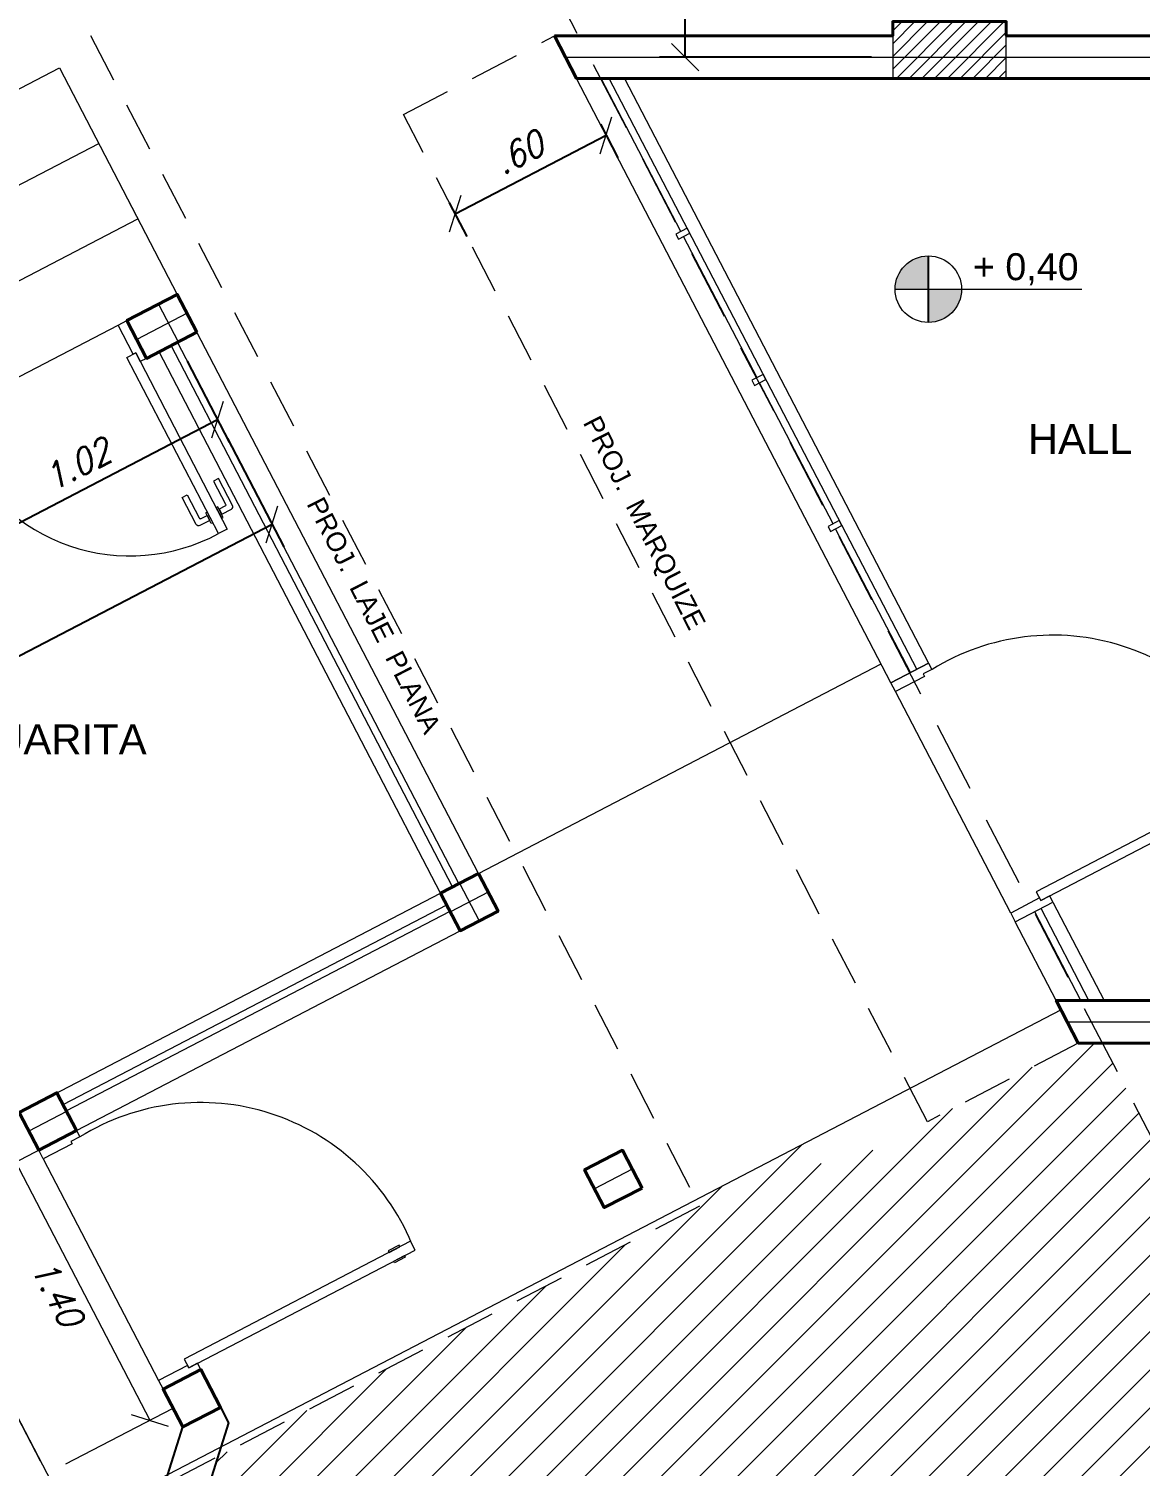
# Model space of a CAD drawing. Header units: millimetres. Extents: x 1865 to 2133, y 1062 to 1142.
# Drawn here: x 1913.18 to 1917.09, y 1075.56 to 1080.63 of the extents above; entities that cross this region are included whole.
import ezdxf

# ---------------------------------------------------------------- set-up
doc = ezdxf.new("R2010")
doc.units = ezdxf.units.MM
doc.header["$PDMODE"] = 35
doc.linetypes.add('HIDDEN', pattern=[0.375, 0.25, -0.125])
for name, color, linetype, lineweight in [('Cota', 7, 'Continuous', 9), ('Eixo', 1, 'Continuous', 9), ('ESQ_INTER', 250, 'Continuous', 9), ('ESQUADRIAS', 250, 'Continuous', 9), ('PILAR', 7, 'Continuous', 5), ('Plarga', 7, 'Continuous', 40), ('texto', 7, 'Continuous', 13)]:
    doc.layers.add(name, color=color, linetype=linetype, lineweight=lineweight)
doc.styles.add('arial', font='arial.ttf')
doc.styles.add('romans15', font='romans.shx', dxfattribs={"width": 0.9, "oblique": 15})
doc.dimstyles.new('COTA_50', dxfattribs={"dimscale": 0.5, "dimtxt": 0.181, "dimasz": 0.193, "dimexe": 0.18, "dimexo": 0.15, "dimgap": 0.085, "dimtad": 1, "dimzin": 4, "dimdsep": 46, "dimtxsty": 'romans15', "dimblk1": 'OBLIQUE', "dimblk2": 'OBLIQUE', "dimsah": 1, "dimcen": 0.09, "dimclrd": 256, "dimclre": 256, "dimclrt": 256, "dimadec": 0, "dimazin": 0, "dimtfac": 1, "dimtmove": 2, "dimatfit": 3, "dimldrblk": 'NONE', "dimfxl": 1, "dimtolj": 1, "dimtzin": 1, "dimarcsym": 0})

# ---------------------------------------------------------------- blocks, each defined once
blk = doc.blocks.new('_OBLIQUE')
at = {"color": 0, "linetype": 'ByBlock'}
blk.add_line((-0.5, -0.5), (0.5, 0.5), dxfattribs=at)
blk = doc.blocks.new('*D161')
at = {"layer": 'Cota', "lineweight": -2, "transparency": 16777216}
for p, q in [((1915.2745, 1081.8293), (1915.5801, 1081.8293)), ((1915.4901, 1080.5293), (1915.4901, 1081.8293)), ((1916.1473, 1080.5293), (1915.4001, 1080.5293))]:
    blk.add_line(p, q, dxfattribs=at)
at = {"layer": 'Defpoints', "color": 0, "transparency": 16777216}
for p in [(1915.1995, 1081.8293), (1915.4901, 1081.8293), (1916.2223, 1080.5293)]:
    blk.add_point(p, dxfattribs=at)
at = {"layer": 'Cota', "lineweight": -2, "transparency": 16777216, "xscale": 0.0965, "yscale": 0.0965, "zscale": 0.0965}
for p, rotation in [((1915.4901, 1081.8293), 90), ((1915.4901, 1080.5293), 270)]:
    blk.add_blockref('_OBLIQUE', p, dxfattribs=dict(at, rotation=rotation))
at = {"layer": 'Cota', "transparency": 16777216, "insert": (1915.4024, 1081.1793), "char_height": 0.0905, "attachment_point": 5, "rotation": 90, "style": 'romans15'}
blk.add_mtext('\\A1;1.30', dxfattribs=at)
blk = doc.blocks.new('_None')
blk = doc.blocks.new('*D625')
at = {"layer": 'Cota', "lineweight": -2, "transparency": 16777216}
for p, q in [((1904.8808, 1091.4446), (1904.5906, 1091.2937)), ((1904.6704, 1091.3352), (1917.5204, 1066.6352)), ((1917.7308, 1066.7446), (1917.4406, 1066.5937))]:
    blk.add_line(p, q, dxfattribs=at)
at = {"layer": 'Defpoints', "color": 0, "transparency": 16777216}
for p in [(1904.9473, 1091.4793), (1917.7973, 1066.7793), (1917.5204, 1066.6352)]:
    blk.add_point(p, dxfattribs=at)
at = {"layer": 'Cota', "lineweight": -2, "transparency": 16777216, "xscale": 0.0965, "yscale": 0.0965, "zscale": 0.0965}
for p, rotation in [((1904.6704, 1091.3352), 117.4853861439191), ((1917.5204, 1066.6352), 297.4853861439191)]:
    blk.add_blockref('_OBLIQUE', p, dxfattribs=dict(at, rotation=rotation))
at = {"layer": 'Cota', "transparency": 16777216, "insert": (1911.1733, 1079.0257), "char_height": 0.0905, "attachment_point": 5, "rotation": 297.4854, "style": 'romans15'}
blk.add_mtext('\\A1;27.84', dxfattribs=at)
blk = doc.blocks.new('*D642')
at = {"layer": 'Cota', "lineweight": -2, "transparency": 16777216}
for p, q in [((1913.735, 1079.4576), (1913.8834, 1079.1723)), ((1912.9348, 1078.7803), (1913.8419, 1079.2522)), ((1912.8279, 1078.9857), (1912.9763, 1078.7004))]:
    blk.add_line(p, q, dxfattribs=at)
at = {"layer": 'Defpoints', "color": 0, "transparency": 16777216}
for p in [(1913.7004, 1079.5241), (1913.8419, 1079.2522), (1912.7933, 1079.0522)]:
    blk.add_point(p, dxfattribs=at)
at = {"layer": 'Cota', "lineweight": -2, "transparency": 16777216, "xscale": 0.0965, "yscale": 0.0965, "zscale": 0.0965}
for p, rotation in [((1913.8419, 1079.2522), 27.48538614403788), ((1912.9348, 1078.7803), 207.4853861440379)]:
    blk.add_blockref('_OBLIQUE', p, dxfattribs=dict(at, rotation=rotation))
at = {"layer": 'Cota', "transparency": 16777216, "insert": (1913.3478, 1079.0941), "char_height": 0.0905, "attachment_point": 5, "rotation": 27.4854, "style": 'romans15'}
blk.add_mtext('\\A1;1.02', dxfattribs=at)
blk = doc.blocks.new('*D643')
at = {"layer": 'Cota', "lineweight": -2, "transparency": 16777216}
for p, q in [((1913.8765, 1079.1856), (1914.0755, 1078.803)), ((1912.0402, 1077.8456), (1914.034, 1078.8828)), ((1911.8827, 1078.1484), (1912.0817, 1077.7657))]:
    blk.add_line(p, q, dxfattribs=at)
at = {"layer": 'Defpoints', "color": 0, "transparency": 16777216}
for p in [(1913.8419, 1079.2522), (1914.034, 1078.8828), (1911.848, 1078.2149)]:
    blk.add_point(p, dxfattribs=at)
at = {"layer": 'Cota', "lineweight": -2, "transparency": 16777216, "xscale": 0.0965, "yscale": 0.0965, "zscale": 0.0965}
for p, rotation in [((1914.034, 1078.8828), 27.48538614400848), ((1912.0402, 1077.8456), 207.4853861440085)]:
    blk.add_blockref('_OBLIQUE', p, dxfattribs=dict(at, rotation=rotation))
at = {"layer": 'Cota', "transparency": 16777216, "insert": (1912.9966, 1078.442), "char_height": 0.0905, "attachment_point": 5, "rotation": 27.4854, "style": 'romans15'}
blk.add_mtext('\\A1;2.25', dxfattribs=at)
blk = doc.blocks.new('*D645')
at = {"layer": 'Cota', "lineweight": -2, "transparency": 16777216}
for p, q in [((1915.1913, 1080.293), (1915.2532, 1080.1741)), ((1914.6794, 1079.977), (1915.2116, 1080.2539)), ((1914.659, 1080.0161), (1914.7209, 1079.8972))]:
    blk.add_line(p, q, dxfattribs=at)
at = {"layer": 'Defpoints', "color": 0, "transparency": 16777216}
for p in [(1915.1567, 1080.3596), (1915.2116, 1080.2539), (1914.6244, 1080.0826)]:
    blk.add_point(p, dxfattribs=at)
at = {"layer": 'Cota', "lineweight": -2, "transparency": 16777216, "xscale": 0.0965, "yscale": 0.0965, "zscale": 0.0965}
for p, rotation in [((1915.2116, 1080.2539), 27.48538614392487), ((1914.6794, 1079.977), 207.4853861439249)]:
    blk.add_blockref('_OBLIQUE', p, dxfattribs=dict(at, rotation=rotation))
at = {"layer": 'Cota', "transparency": 16777216, "insert": (1914.905, 1080.1933), "char_height": 0.0905, "attachment_point": 5, "rotation": 27.4854, "style": 'romans15'}
blk.add_mtext('\\A1;.60', dxfattribs=at)

msp = doc.modelspace()

# ---------------------------------------------------------------- hatches: boundary and pattern name
h = msp.add_hatch(color=256)
h.dxf.hatch_style = 1
h.paths.add_polyline_path([(1916.3474, 1079.8285, 0.414214), (1916.2302, 1079.7113), (1916.3474, 1079.7113)])
h.paths.add_polyline_path([(1916.4645, 1079.7113), (1916.3474, 1079.7113), (1916.3474, 1079.5941, 0.414214)])
at = {"layer": 'Cota', "lineweight": 5}
h = msp.add_hatch(dxfattribs=at)
h.set_pattern_fill('LINE', color=86, scale=0.03, angle=45, style=0)
h.paths.add_polyline_path([(1916.928, 1074.2171), (1917.0038, 1074.3978), (1917.0785, 1074.4868), (1917.1378, 1074.6003), (1917.2131, 1074.6364), (1917.204, 1074.5854), (1917.124, 1074.4728), (1917.0286, 1074.3782), (1916.928, 1074.2171), (1917.0868, 1074.384), (1917.1869, 1074.4388), (1917.2429, 1074.4094), (1917.2856, 1074.4228), (1917.2416, 1074.3387), (1917.1562, 1074.312), (1917.0428, 1074.2999), (1916.928, 1074.2171), (1917.0107, 1074.2364), (1917.1213, 1074.1785), (1917.2018, 1074.1036), (1917.2406, 1074.0635), (1917.3027, 1074.0409), (1917.3855, 1073.9975), (1917.3114, 1073.9903), (1917.197, 1074.0207), (1917.0737, 1074.1213), (1916.9851, 1074.194), (1916.928, 1074.2171), (1917.0162, 1074.0989), (1917.1228, 1074.0201), (1917.1468, 1073.9516), (1917.1214, 1073.8762), (1917.1113, 1073.9308), (1917.0707, 1074.0079), (1917, 1074.0679), (1916.928, 1074.2171), (1916.842, 1074.0554), (1916.795, 1073.9453), (1916.7462, 1073.8722), (1916.7455, 1073.9515), (1916.8213, 1074.0695), (1916.928, 1074.2171), (1916.7692, 1074.0503), (1916.6972, 1073.9808), (1916.6545, 1073.9675), (1916.5691, 1073.9408), (1916.4843, 1073.9502), (1916.5048, 1073.9691), (1916.5607, 1074.0088), (1916.6494, 1074.0839), (1916.7082, 1074.109), (1916.8438, 1074.1595), (1916.928, 1074.2171), (1916.8693, 1074.2217), (1916.8173, 1074.1964), (1916.7135, 1074.1325), (1916.6488, 1074.1368), (1916.6788, 1074.1671), (1916.7359, 1074.2292), (1916.7839, 1074.2401), (1916.8347, 1074.2497), (1916.928, 1074.2171), (1916.9017, 1074.2424), (1916.8468, 1074.2795), (1916.7644, 1074.2701), (1916.7015, 1074.2373), (1916.6113, 1074.186), (1916.5288, 1074.1831), (1916.4446, 1074.224), (1916.4914, 1074.2192), (1916.5545, 1074.2321), (1916.6626, 1074.284), (1916.7749, 1074.3172), (1916.8452, 1074.2968)], flags=16)
h.paths.add_polyline_path([(1916.2012, 1073.9707), (1916.1952, 1073.9366), (1916.1418, 1073.8616), (1916.0783, 1073.7985), (1916.0112, 1073.6911), (1916.0663, 1073.704), (1916.14, 1073.6654), (1916.1937, 1073.6154), (1916.2196, 1073.5887), (1916.261, 1073.5737), (1916.3162, 1073.5447), (1916.2668, 1073.5399), (1916.1905, 1073.5601), (1916.1083, 1073.6273), (1916.0492, 1073.6757), (1916.0112, 1073.6911), (1916.07, 1073.6123), (1916.1411, 1073.5598), (1916.1571, 1073.5141), (1916.1402, 1073.4639), (1916.1334, 1073.5002), (1916.1063, 1073.5517), (1916.0592, 1073.5916), (1916.0112, 1073.6911), (1915.9053, 1073.5799), (1915.8573, 1073.5336), (1915.8288, 1073.5247), (1915.7719, 1073.5069), (1915.7154, 1073.5132), (1915.729, 1073.5258), (1915.7664, 1073.5522), (1915.8254, 1073.6023), (1915.8647, 1073.619), (1915.9551, 1073.6527), (1916.0112, 1073.6911), (1915.9721, 1073.6942), (1915.9374, 1073.6773), (1915.8682, 1073.6347), (1915.8251, 1073.6375), (1915.845, 1073.6578), (1915.8831, 1073.6991), (1915.9151, 1073.7065), (1915.949, 1073.7129), (1916.0112, 1073.6911), (1916.0617, 1073.8116), (1916.1115, 1073.8709), (1916.1511, 1073.9465)], flags=16)
h.paths.add_polyline_path([(1921.0723, 1071.3043), (1921.0723, 1072.2043), (1921.0723, 1073.5699, -0.494758), (1918.9544, 1073.2222), (1919.9521, 1071.3043)])
edge = h.paths.add_edge_path()
edge.add_line((1913.8436, 1075.597), (1913.6682, 1075.0411))
edge.add_line((1913.6682, 1075.0411), (1915.6123, 1071.3043))
edge.add_line((1915.6123, 1071.3043), (1919.9521, 1071.3043))
edge.add_line((1919.9521, 1071.3043), (1918.9544, 1073.2222))
edge.add_arc((1919.8807, 1074.2043), 1.35, 207.4854, 226.6735, ccw=False)
edge.add_line((1918.6831, 1073.5812), (1917.5723, 1075.7162))
edge.add_line((1917.5723, 1075.7162), (1917.5723, 1075.8787))
edge.add_line((1917.5723, 1075.8787), (1916.9608, 1077.0543))
edge.add_line((1916.9608, 1077.0543), (1916.8762, 1077.0543))
edge.add_line((1916.8762, 1077.0543), (1915.9891, 1076.5927))
edge.add_line((1915.9891, 1076.5927), (1915.9283, 1076.7097))
edge.add_line((1915.9283, 1076.7097), (1915.5291, 1076.502))
edge.add_line((1915.5291, 1076.502), (1915.5406, 1076.4798))
edge.add_line((1915.5406, 1076.4798), (1913.8436, 1075.597))
at = {"layer": 'PILAR'}
h = msp.add_hatch(dxfattribs=at)
h.set_pattern_fill('ANSI31,_O', color=256, scale=0.01)
h.set_pattern_definition([(45, (52.659358, 128.24008), (-0.0224506403, 0.0224506403), [])])
h.paths.add_polyline_path([(1916.6223, 1080.6543), (1916.6223, 1080.4543), (1916.2223, 1080.4543), (1916.2223, 1080.6543)])

# ---------------------------------------------------------------- linework, layer by layer
at = {"lineweight": 5}
for points in [[(1903.4267, 1094.4023), (1917.7973, 1066.7793), (1933.9473, 1066.7793)], [(1912.3752, 1080.0183), (1913.2845, 1080.4914), (1913.6999, 1079.6929)], [(1915.2765, 1080.4543), (1916.3485, 1078.3937), (1916.2154, 1078.3245), (1915.1074, 1080.4543)], [(1912.5137, 1079.7522), (1913.423, 1080.2252)], [(1912.6521, 1079.486), (1913.5614, 1079.9591)], [(1912.8882, 1079.2707), (1913.4914, 1079.5845)], [(1914.7614, 1077.6526), (1913.7691, 1079.5599)], [(1914.6283, 1077.5833), (1913.6361, 1079.4907)], [(1914.7614, 1077.6526), (1916.1808, 1078.391)], [(1916.6377, 1077.5127), (1916.2316, 1078.2934)], [(1912.8319, 1076.6487), (1914.6283, 1077.5833)], [(1916.7982, 1077.2043), (1916.6539, 1077.4817), (1916.7869, 1077.5509), (1916.9673, 1077.2043)], [(1912.7681, 1076.4464), (1914.6976, 1077.4503)], [(1916.8154, 1077.1712), (1913.4665, 1075.4289)], [(1913.2278, 1076.6462), (1913.6339, 1075.8655)]]:
    msp.add_lwpolyline(points, dxfattribs=at)
at = {"linetype": 'HIDDEN', "lineweight": 9}
msp.add_lwpolyline([(1908.936, 1092.4793), (1922.8265, 1065.7793)], dxfattribs=at)
at = {"linetype": 'HIDDEN', "lineweight": 5, "ltscale": 0.7}
for points in [[(1910.945, 1079.9506), (1913.1407, 1081.0929), (1915.5406, 1076.4798), (1913.345, 1075.3375), (1910.945, 1079.9506)], [(1914.4971, 1080.3273), (1915.0294, 1080.6043)], [(1916.344, 1076.7773), (1914.4971, 1080.3273)], [(1916.8762, 1077.0543), (1916.344, 1076.7773)]]:
    msp.add_lwpolyline(points, dxfattribs=at)
for points in [[(1916.3474, 1079.8285), (1916.3474, 1079.5941)], [(1913.8511, 1075.7731), (1913.881, 1075.7155), (1913.6682, 1075.0411), (1915.8364, 1070.8736), (1915.7033, 1070.8043), (1913.5065, 1075.027), (1913.7193, 1075.7014)]]:
    msp.add_lwpolyline(points)
at = {"lineweight": 9}
msp.add_lwpolyline([(1916.2302, 1079.7113), (1916.8885, 1079.7113)], dxfattribs=at)
msp.add_circle((1916.3474, 1079.7113), 0.1172, dxfattribs=at)
at = {"layer": 'Cota'}
for p, q in [((1913.0952, 1076.7012), (1913.6028, 1075.7253)), ((1913.3077, 1075.5718), (1913.6827, 1075.7669))]:
    msp.add_line(p, q, dxfattribs=at)
msp.add_lwpolyline([(1914.6976, 1077.4503), (1914.6283, 1077.5833)], dxfattribs=at)
at = {"layer": 'Eixo'}
for points in [[(1915.0684, 1080.5293), (1920.0723, 1080.5293)], [(1913.6334, 1079.6583), (1913.7026, 1079.5253)], [(1914.6949, 1077.6179), (1914.7641, 1077.4849)], [(1916.8372, 1077.1293), (1920.0723, 1077.1293)]]:
    msp.add_lwpolyline(points, dxfattribs=at)
at = {"layer": 'Eixo', "lineweight": 5}
for points in [[(1913.7345, 1079.6264), (1913.5571, 1079.5341)], [(1914.796, 1077.586), (1914.663, 1077.5168)], [(1913.3101, 1076.813), (1913.177, 1076.7437)], [(1915.3037, 1076.6102), (1915.1706, 1076.5409)]]:
    msp.add_lwpolyline(points, dxfattribs=at)
at = {"layer": 'ESQ_INTER'}
for points in [[(1915.4756, 1079.9145), (1915.1948, 1080.4543)], [(1916.3064, 1078.3718), (1915.223, 1080.4543)], [(1915.7436, 1079.3994), (1915.4848, 1079.8968)], [(1914.6927, 1077.6168), (1913.7004, 1079.5241)], [(1914.6705, 1077.6052), (1913.6782, 1079.5126)], [(1916.0116, 1078.8842), (1915.7528, 1079.3816)], [(1916.2842, 1078.3602), (1916.0208, 1078.8665)], [(1913.2974, 1076.8374), (1914.6503, 1077.5412)], [(1913.3089, 1076.8152), (1914.6618, 1077.519)], [(1916.8856, 1077.2043), (1916.7226, 1077.5175)], [(1916.9137, 1077.2043), (1916.7448, 1077.529)]]:
    msp.add_lwpolyline(points, dxfattribs=at)
for points in [[(1915.4671, 1079.8876), (1915.507, 1079.9083), (1915.4977, 1079.9261), (1915.4578, 1079.9053)], [(1915.7351, 1079.3724), (1915.775, 1079.3932), (1915.7657, 1079.4109), (1915.7258, 1079.3902)], [(1916.0031, 1078.8573), (1916.043, 1078.878), (1916.0337, 1078.8958), (1915.9938, 1078.875)]]:
    msp.add_lwpolyline(points, close=True, dxfattribs=at)
at = {"layer": 'ESQUADRIAS'}
for points in [[(1913.5225, 1079.6006), (1913.5917, 1079.4676), (1913.5695, 1079.456), (1913.5534, 1079.4871), (1913.5445, 1079.4825), (1913.4914, 1079.5845)], [(1913.5223, 1079.4709), (1913.5534, 1079.4871), (1913.8764, 1078.8661), (1913.8454, 1078.8499)], [(1913.8003, 1078.9229), (1913.8059, 1078.9258), (1913.8256, 1078.888), (1913.82, 1078.8851)], [(1913.8426, 1078.9449), (1913.837, 1078.942), (1913.8566, 1078.9041), (1913.8623, 1078.9071)], [(1916.2154, 1078.3245), (1916.3485, 1078.3937), (1916.36, 1078.3715), (1916.329, 1078.3554), (1916.3336, 1078.3465), (1916.2316, 1078.2934)], [(1916.728, 1077.5879), (1916.7442, 1077.5568), (1917.5426, 1077.9722), (1917.5264, 1078.0033)], [(1916.6539, 1077.4817), (1916.7869, 1077.5509), (1916.7754, 1077.5731), (1916.7444, 1077.5569), (1916.7397, 1077.5658), (1916.6377, 1077.5127)], [(1913.2116, 1076.6772), (1913.3447, 1076.7464), (1913.3562, 1076.7243), (1913.3252, 1076.7081), (1913.3298, 1076.6992), (1913.2278, 1076.6462)], [(1913.7242, 1075.9406), (1913.7404, 1075.9096), (1914.5388, 1076.325), (1914.5226, 1076.356)], [(1914.4438, 1076.3222), (1914.4468, 1076.3165), (1914.4846, 1076.3362), (1914.4817, 1076.3419)], [(1914.4659, 1076.2799), (1914.4629, 1076.2855), (1914.5007, 1076.3052), (1914.5037, 1076.2995)], [(1913.6501, 1075.8344), (1913.7831, 1075.9037), (1913.7716, 1075.9258), (1913.7406, 1075.9097), (1913.7359, 1075.9186), (1913.6339, 1075.8655)]]:
    msp.add_lwpolyline(points, close=True, dxfattribs=at)
for points in [[(1913.8565, 1078.9182), (1913.8908, 1078.9361, 0.414214), (1913.895, 1078.9495), (1913.8456, 1079.0445), (1913.8279, 1079.0352), (1913.8703, 1078.9536, -0.414214), (1913.8682, 1078.9469), (1913.8473, 1078.936)], [(1913.8142, 1078.8962), (1913.7799, 1078.8784, -0.414214), (1913.7664, 1078.8826), (1913.717, 1078.9776), (1913.7348, 1078.9868), (1913.7772, 1078.9052, 0.414214), (1913.784, 1078.903), (1913.8049, 1078.9139)]]:
    msp.add_lwpolyline(points, format="xyb", close=True, dxfattribs=at)
for centre, radius, start, end in [((1913.5336, 1079.4277), 0.6565, 203.6787, 298.3544), ((1916.7857, 1077.686), 0.8061, 22.6098, 121.8434), ((1913.7819, 1076.0388), 0.8061, 22.6098, 121.8434)]:
    msp.add_arc(centre, radius, start, end, dxfattribs=at)
at = {"layer": 'PILAR'}
msp.add_lwpolyline([(1916.6223, 1080.6543), (1916.2223, 1080.6543), (1916.2223, 1080.4543), (1916.6223, 1080.4543)], close=True, dxfattribs=at)
at = {"layer": 'Plarga'}
for points in [[(1915.0294, 1080.6043), (1916.2223, 1080.6043), (1916.2223, 1080.6543), (1916.6223, 1080.6543), (1916.6223, 1080.6043), (1919.6723, 1080.6043), (1919.6723, 1080.6543), (1920.0723, 1080.6543), (1920.0723, 1080.0293), (1919.9223, 1080.0293), (1919.9223, 1080.4543), (1918.2723, 1080.4543), (1918.2723, 1078.8043), (1919.9223, 1078.8043), (1919.9223, 1079.2293), (1920.0723, 1079.2293), (1920.0723, 1078.4543), (1919.9223, 1078.4543), (1919.9223, 1078.6543), (1918.2723, 1078.6543), (1918.2723, 1078.4543), (1918.1223, 1078.4543), (1918.1223, 1080.4543), (1915.1074, 1080.4543)], [(1913.7691, 1079.5599), (1913.6999, 1079.6929), (1913.5225, 1079.6006), (1913.5917, 1079.4676), (1913.7691, 1079.5599)], [(1914.7614, 1077.6526), (1914.6283, 1077.5833), (1914.6976, 1077.4503), (1914.8306, 1077.5195)], [(1913.3447, 1076.7464), (1913.2755, 1076.8795), (1913.1424, 1076.8103), (1913.2116, 1076.6772)], [(1915.3383, 1076.5436), (1915.2691, 1076.6767), (1915.136, 1076.6075), (1915.2052, 1076.4744)], [(1913.8524, 1075.7706), (1913.7831, 1075.9037), (1913.6501, 1075.8344), (1913.7193, 1075.7014)]]:
    msp.add_lwpolyline(points, close=True, dxfattribs=at)
msp.add_lwpolyline([(1918.8161, 1073.6504), (1917.7223, 1075.7529), (1917.7223, 1077.0043), (1917.9723, 1077.0043), (1917.9723, 1077.0543), (1917.9723, 1077.0543), (1917.9723, 1077.0543), (1920.0723, 1077.0543), (1920.0723, 1077.2043), (1916.7982, 1077.2043), (1916.8762, 1077.0543), (1917.5723, 1077.0543), (1917.5723, 1075.7162), (1918.6831, 1073.5812, 0.603745)], format="xyb", dxfattribs=at)

# ---------------------------------------------------------------- block references
at = {"layer": 'Cota', "xscale": 0.0965, "yscale": 0.0965, "zscale": 0.0965, "rotation": 297.4853861439927}
msp.add_blockref('_OBLIQUE', (1913.6028, 1075.7253), dxfattribs=at)

# ---------------------------------------------------------------- texts
at = {"layer": 'Cota', "insert": (1913.2773, 1076.1749), "char_height": 0.0905, "attachment_point": 5, "rotation": 297.4854, "style": 'romans15'}
msp.add_mtext('\\A1;1.40', dxfattribs=at)
at = {"layer": 'texto', "style": 'arial'}
for s, height, p in [('+ 0,40', 0.09501, (1916.5045, 1079.7431)), ('HALL', 0.10557, (1916.6983, 1079.1307)), ('GUARITA', 0.10557, (1912.9366, 1078.0724))]:
    msp.add_text(s, height=height, dxfattribs=at).set_placement(p)
for s, p in [('PROJ.  MARQUIZE', (1915.1285, 1079.2418)), ('PROJ.  LAJE  PLANA', (1914.1545, 1078.9554))]:
    msp.add_text(s, height=0.067565, rotation=297.0679, dxfattribs=at).set_placement(p)

# ---------------------------------------------------------------- dimensions: what is measured, and where the dimension line sits
at = {"layer": 'Cota'}
for p1, p2, distance, picture, middle in [((1904.9473, 1091.4793), (1917.7973, 1066.7793), -0.3121, '*D625', (1911.1733, 1079.0257)), ((1914.6244, 1080.0826), (1915.1567, 1080.3596), -0.1191, '*D645', (1914.905, 1080.1933)), ((1912.7933, 1079.0522), (1913.7004, 1079.5241), -0.3066, '*D642', (1913.3478, 1079.0941)), ((1911.848, 1078.2149), (1913.8419, 1079.2522), -0.4163, '*D643', (1912.9966, 1078.442))]:
    dim = msp.add_aligned_dim(p1=p1, p2=p2, distance=distance, dimstyle='COTA_50', dxfattribs=at)
    dim.commit()
    dim.dimension.update_dxf_attribs({"geometry": picture, "text_midpoint": middle})
dim = msp.add_linear_dim(base=(1915.4901, 1081.8293), p1=(1916.2223, 1080.5293), p2=(1915.1995, 1081.8293), angle=270, dimstyle='COTA_50', dxfattribs=at)
dim.commit()
dim.dimension.update_dxf_attribs({"geometry": '*D161', "text_midpoint": (1915.4024, 1081.1793)})

doc.saveas('drawing.dxf')
